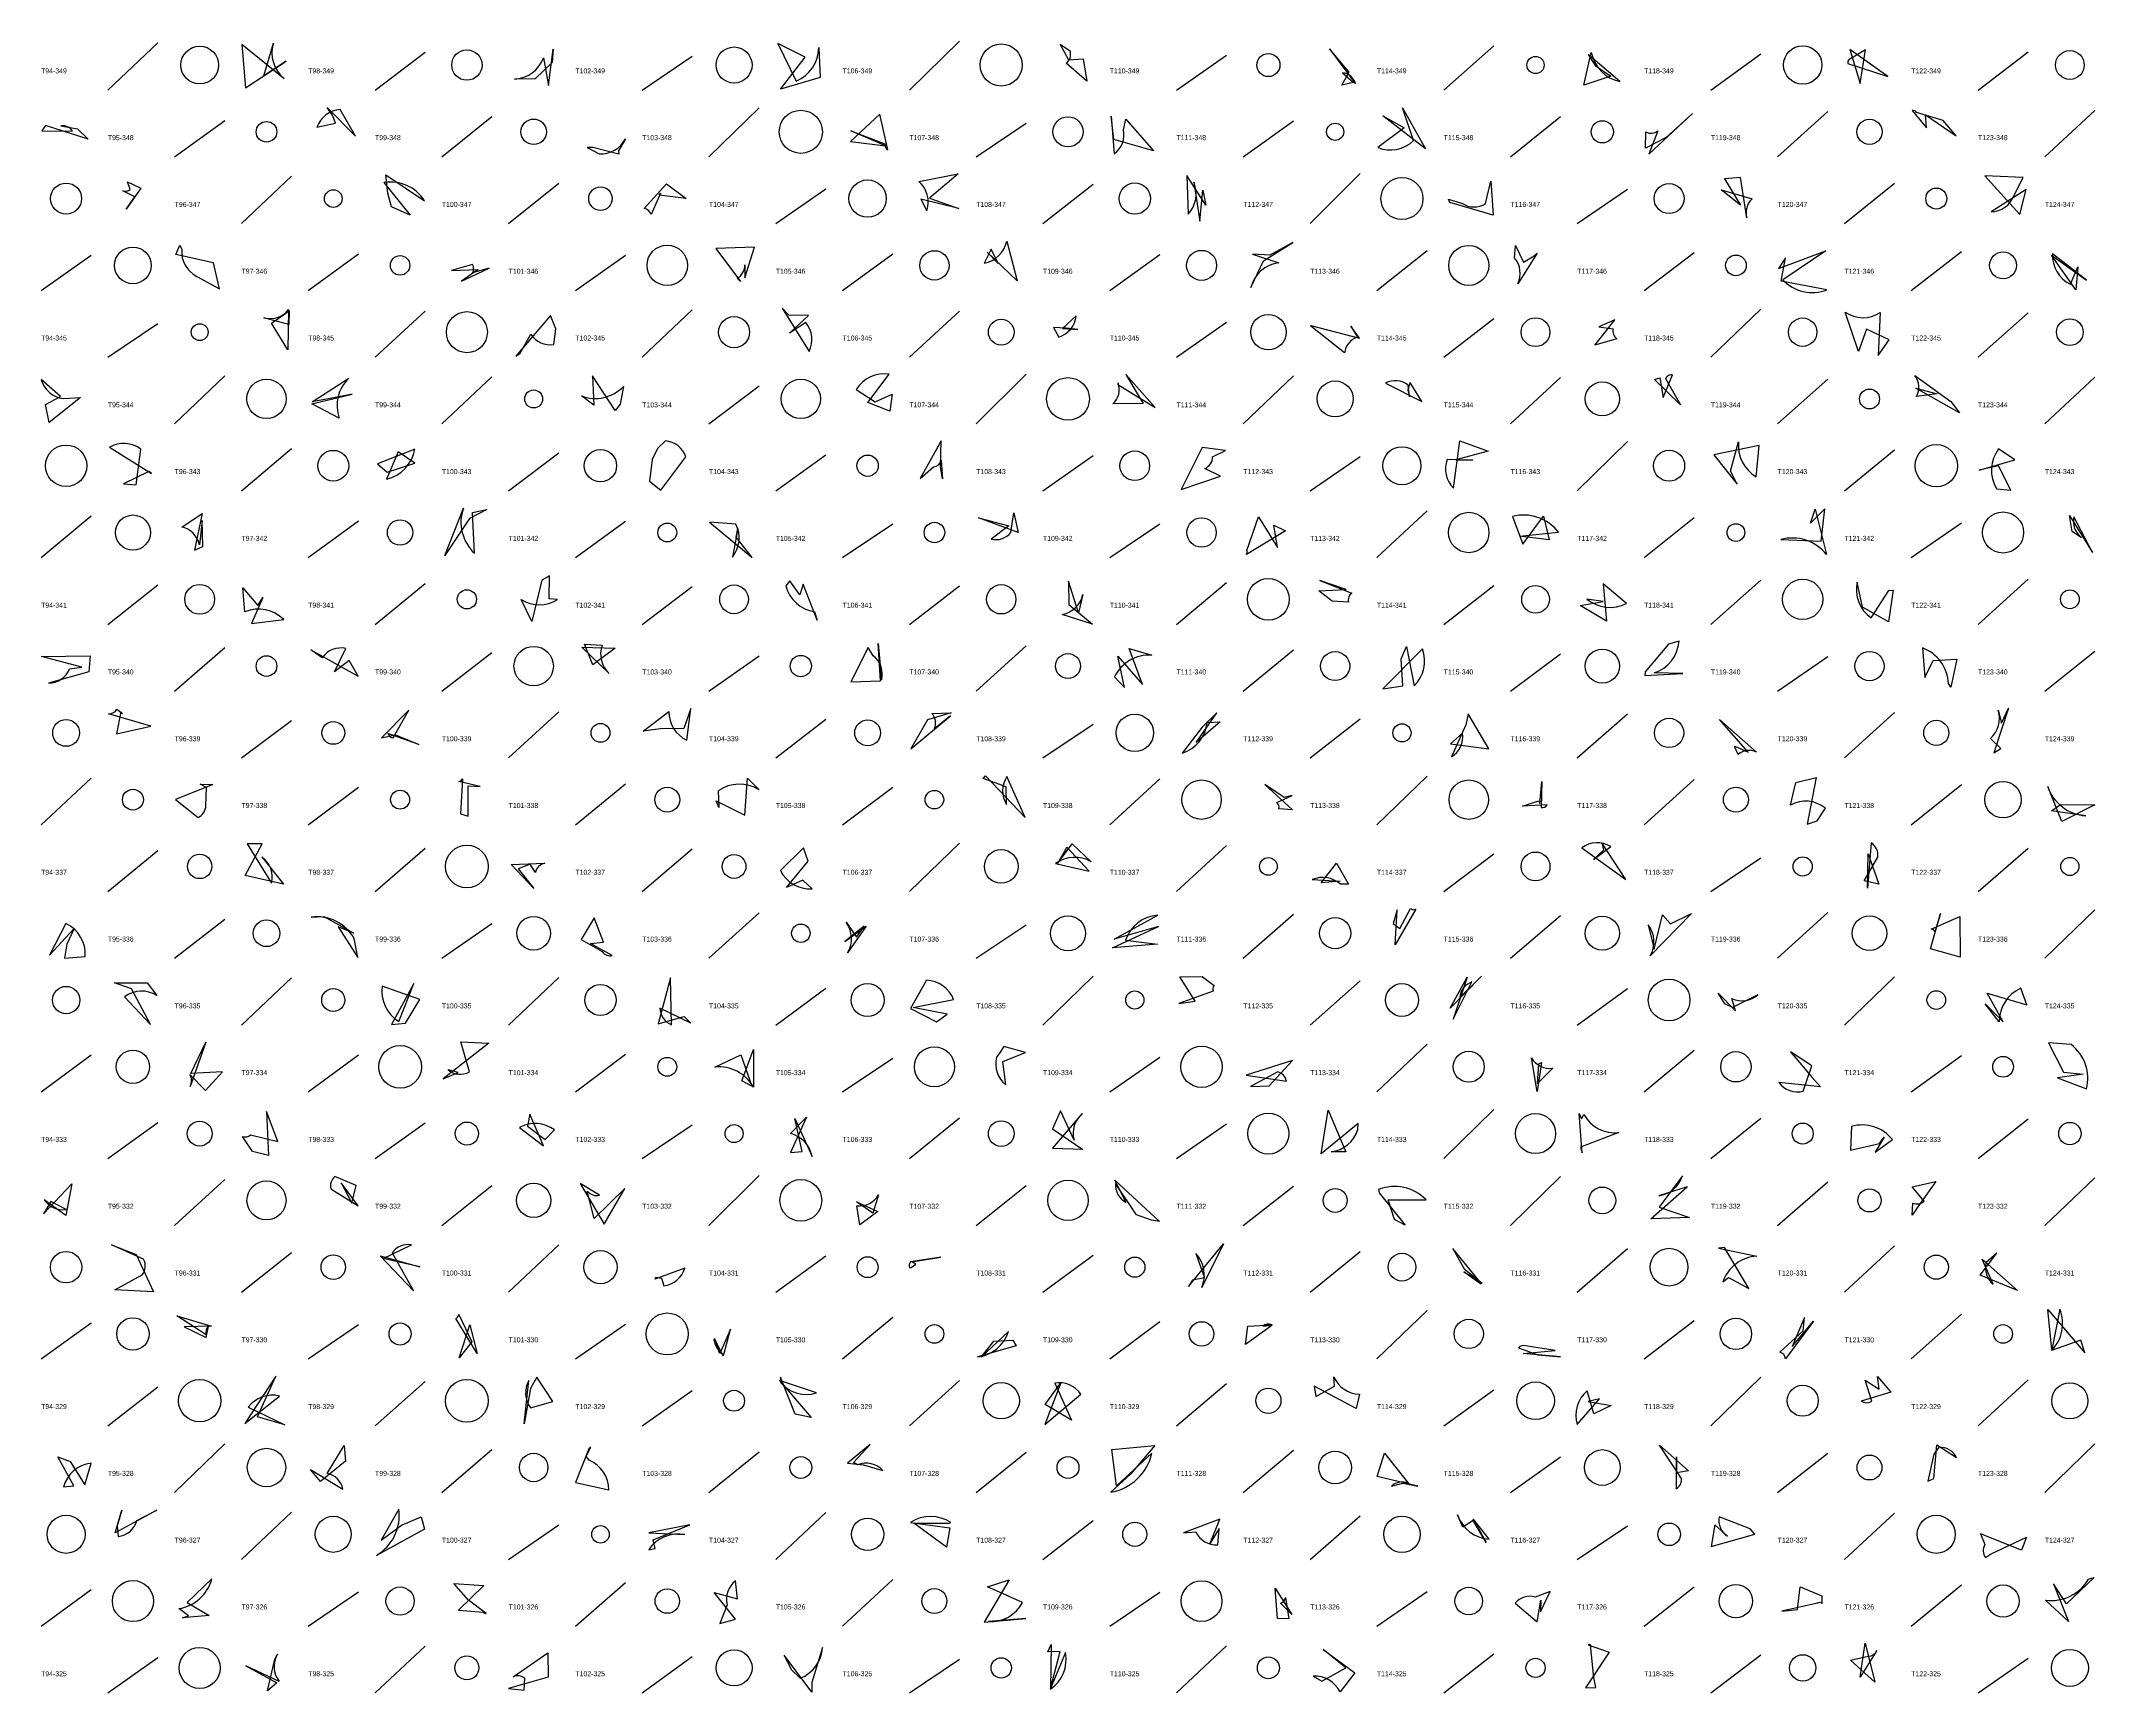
# Model space of a CAD drawing. Header units: millimetres. Extents: x -1 to 9990, y 0 to 15990.
# Drawn here: x 3760 to 4990, y 13000 to 13989 of the extents above; entities that cross this region are included whole.
import ezdxf

# ---------------------------------------------------------------- set-up
doc = ezdxf.new("R2010")
doc.units = ezdxf.units.MM
doc.layers.add('TEXT', color=3, linetype='Continuous')
doc.layers.add('WALL', color=1, linetype='Continuous')

msp = doc.modelspace()

# ---------------------------------------------------------------- linework, layer by layer
for points in [[(3906.7, 13977.3), (3893.4, 13968.5), (3899.1, 13988.1, 0.3), (3905.5, 13966.8), (3880.2, 13987.2), (3882.4, 13961.4)], [(4217.5, 13979.8), (4201.2, 13987.9), (4212.3, 13965.4, 0.3), (4225.7, 13985.4), (4226.6, 13967.6), (4202.8, 13960.5)], [(4384, 13978.8), (4386.2, 13965.4), (4373.9, 13976.1, 0.3), (4376.4, 13983.1), (4370.4, 13987.3), (4375.2, 13978.2)], [(4066, 13976.6), (4055.9, 13966.8), (4043.5, 13966.5, 0.3), (4060.9, 13979.4), (4063.9, 13962.7), (4066.7, 13984.5)], [(4543.4, 13970.7), (4531.7, 13984.6), (4547.2, 13963.8, 0.3), (4539.4, 13970.4), (4545.9, 13964.5), (4539, 13963)], [(4700, 13968.3), (4683.9, 13963), (4688.4, 13982.6, 0.3), (4705.4, 13965.1), (4686.5, 13981.3), (4690.7, 13974.8)], [(4849.4, 13964), (4852.7, 13984.1), (4842.8, 13978.4, 0.3), (4842.1, 13975.9), (4865.9, 13968.2), (4843.2, 13984.3)], [(3931.4, 13949.5), (3948.3, 13932.4), (3939.1, 13948.3, 0.3), (3925.2, 13937.7), (3936.3, 13940.2), (3934.8, 13944.5)], [(4563.5, 13944.6), (4576.4, 13937.4), (4560.5, 13925.6, 0.3), (4581.9, 13929.7), (4575.3, 13949.3), (4589.1, 13924.9)], [(3762.7, 13938.8), (3760.5, 13935.6), (3778.9, 13935.3, 0.3), (3771.8, 13938.6), (3781.8, 13936.7), (3788.2, 13930.6)], [(4265.7, 13926.6), (4245, 13935.6), (4265.4, 13927.7, 0.3), (4267.2, 13924.2), (4262.3, 13945.5), (4244.8, 13929.1)], [(4402.5, 13930.3), (4400.8, 13944.4), (4402.7, 13921.9, 0.3), (4408.2, 13936.2), (4409.6, 13942.5), (4426.3, 13923.6)], [(4733.2, 13931.6), (4720.9, 13925.2), (4721.1, 13934.9, 0.3), (4728.3, 13935.6), (4722.9, 13921.6), (4749, 13945.9)], [(4907, 13932.5), (4899.2, 13941.7), (4883.2, 13946.6, 0.3), (4880.6, 13947.8), (4889.1, 13937.4), (4888.6, 13945.2)], [(4090.4, 13925.6), (4087.1, 13925.7), (4094.2, 13921.8, 0.3), (4109.9, 13930.8), (4105.9, 13923.7), (4106, 13921.7)], [(3811, 13888.6), (3816.2, 13896), (3808.9, 13899.7, 0.3), (3813.3, 13900.5), (3811.8, 13905.1), (3819.7, 13901.2)], [(3967.6, 13898.2), (3966.4, 13909.2), (3989.6, 13893.7, 0.3), (3965.3, 13904.6), (3981.1, 13885.1), (3969.9, 13890.1)], [(4130.2, 13897), (4131, 13898.3), (4125.4, 13885.4, 0.3), (4121.2, 13889.1), (4134.5, 13903.8), (4146.4, 13895.1)], [(4309.7, 13889.1), (4286.9, 13894.6), (4290.5, 13887.7, 0.3), (4285.6, 13905.3), (4309.2, 13909.9), (4292.1, 13895.2)], [(4457.5, 13891.1), (4446.1, 13908.8), (4446.9, 13885.6, 0.3), (4450.3, 13904.8), (4454, 13881.4), (4455.7, 13900.1)], [(4603.7, 13892.6), (4602.9, 13894.6), (4611.2, 13892.1, 0.3), (4625, 13892), (4628.2, 13905.4), (4629.6, 13885.1)], [(4777.8, 13891.1), (4766.2, 13900.3), (4784.7, 13894.8, 0.3), (4781.6, 13883.4), (4777.7, 13907.6), (4768.2, 13906.9)], [(4945.1, 13885.5), (4948.8, 13900.5), (4927.8, 13887.1, 0.3), (4941.5, 13896.6), (4947, 13907.6), (4924, 13908.6)], [(3840.7, 13861.6), (3843, 13867.2), (3844.2, 13864.5, 0.3), (3853.2, 13848.4), (3866.9, 13841), (3863.2, 13856.5)], [(4164, 13865.2), (4178.9, 13845.4), (4176.8, 13847.4, 0.3), (4181.4, 13855.4), (4181.4, 13847.5), (4187.3, 13865.9)], [(4333.2, 13856.1), (4328.9, 13864.7), (4324.8, 13856.3, 0.3), (4338.4, 13869.5), (4344.6, 13845.8), (4326.5, 13862.9)], [(4495.9, 13861.1), (4485.4, 13861.7), (4501.2, 13856.6, 0.3), (4484.4, 13841.7), (4492, 13857.8), (4509.7, 13868.7)], [(4654.2, 13860.8), (4656, 13862.4), (4644.3, 13844, 0.3), (4642.4, 13859.6), (4643, 13867), (4647.7, 13857)], [(4800.6, 13853.2), (4828.9, 13863.8), (4803, 13846.4, 0.3), (4829.5, 13840.3), (4802, 13845.6), (4804.7, 13859.5)], [(4011.8, 13845.6), (4028.3, 13853.4), (4018.3, 13850.5, 0.3), (4018.3, 13855.6), (4005.7, 13851.9), (4021.8, 13852.5)], [(4964, 13861.1), (4985, 13846.1), (4964.6, 13862, 0.3), (4975.3, 13843.8), (4979.7, 13854.1), (4978.6, 13840.4)], [(3908.5, 13827.8), (3908.4, 13819.5), (3893.4, 13823.6, 0.3), (3908.1, 13828.5), (3907.7, 13804.4), (3898, 13820.4)], [(4207.9, 13825.1), (4203.9, 13829.4), (4220, 13803.5, 0.3), (4217.9, 13820.8), (4208.2, 13814.5), (4219.5, 13825)], [(4853.3, 13816.7), (4848.5, 13803.5), (4840.5, 13826.9, 0.3), (4861.3, 13826.7), (4860.1, 13801), (4866.7, 13810.4)], [(4044.3, 13800.6), (4046.9, 13802.4), (4053.3, 13813.8, 0.3), (4067.1, 13807.6), (4068.3, 13816.9), (4065, 13824.9)], [(4373.9, 13817.3), (4366.4, 13817.7), (4369.6, 13812.1, 0.3), (4379.9, 13824.7), (4371.8, 13817.2), (4380.9, 13816.6)], [(4549.5, 13811.5), (4544.4, 13818.5), (4548.4, 13812, 0.3), (4540.6, 13802.6), (4520.5, 13818.5), (4520.4, 13819)], [(4702.4, 13822.3), (4693, 13818.2), (4701.4, 13817, 0.3), (4703.7, 13811), (4690.5, 13807.3), (4695.3, 13813.2)], [(4090.2, 13788.9), (4091, 13771.2), (4083.6, 13776.8, 0.3), (4108.8, 13782.5), (4106.8, 13771.9), (4103.8, 13768.1)], [(4268.3, 13767.6), (4255.1, 13772.8), (4267.9, 13789.9, 0.3), (4248.2, 13780.7), (4259.5, 13773.3), (4269.7, 13777.8)], [(4409.6, 13789.6), (4420.1, 13772.3), (4401.9, 13772, 0.3), (4405, 13784.7), (4404.9, 13783.7), (4427.3, 13769.9)], [(4729.4, 13787.6), (4731.4, 13775.9), (4737.1, 13789.5, 0.3), (4732.9, 13787.2), (4741.8, 13771.4), (4726.2, 13786.6)], [(4882.7, 13781.4), (4895.6, 13778), (4883.1, 13776.4, 0.3), (4882.1, 13789.1), (4903.8, 13773.5), (4908.9, 13766.6)], [(3762.7, 13771.7), (3771.6, 13776.4), (3760.1, 13786.6, 0.3), (3773.4, 13775.2), (3783.6, 13775.9), (3764.9, 13760.9)], [(3934.2, 13775.4), (3922.4, 13773.3), (3944.3, 13787.4, 0.3), (3938.6, 13763.4), (3922.1, 13772), (3946.3, 13777.8)], [(4578.6, 13780.5), (4579.5, 13776.2), (4578.8, 13783.2, 0.3), (4565.1, 13784.5), (4586.9, 13773.5), (4579.9, 13784.8)], [(3809.4, 13724.1), (3817, 13723.5), (3819.8, 13744.9, 0.3), (3800.9, 13746.1), (3826.1, 13730.4), (3824.5, 13731.5)], [(3983.8, 13736.5), (3973.9, 13743.4), (3966.9, 13726.9, 0.3), (3983.8, 13744.9), (3961.5, 13736.2), (3967.2, 13731.1)], [(4124.4, 13725.7), (4131.1, 13720.3), (4146.2, 13740.3, 0.3), (4133.9, 13749.9), (4129.2, 13745.3), (4125.9, 13738.7)], [(4299.1, 13749.9), (4286.5, 13727.3), (4294.4, 13734.3, 0.3), (4299.1, 13738.3), (4299.9, 13727.1), (4298.6, 13734.4)], [(4442.7, 13720.8), (4466.3, 13728.8), (4456.9, 13733.3, 0.3), (4461.6, 13740.3), (4469.3, 13744.2), (4455.3, 13745.9)], [(4607.3, 13738.6), (4617.5, 13738.3), (4602.1, 13738.7, 0.3), (4605.8, 13721.6), (4609.6, 13749.9), (4626.7, 13743.8)], [(4775.8, 13724), (4771.7, 13731.8), (4776.6, 13749.4, 0.3), (4787.2, 13728.4), (4789, 13747.1), (4761.8, 13741.6)], [(4920.6, 13732.3), (4942, 13738.5), (4932.3, 13745.1, 0.3), (4931, 13721.2), (4939.6, 13720.3), (4932.3, 13735)], [(3856.9, 13686.6), (3856.4, 13702.2), (3854.8, 13687.7, 0.3), (3844.2, 13698.3), (3856.5, 13706.3), (3851.9, 13684.5)], [(4016.5, 13703.4), (4001.9, 13681.3), (4012.9, 13709.6, 0.3), (4019.6, 13682.6), (4018.4, 13706.9), (4027, 13708.8)], [(4321.5, 13703.8), (4339.6, 13699), (4329, 13691.1, 0.3), (4340.8, 13695.1), (4342.6, 13706.7), (4345.1, 13695)], [(4498.2, 13699.5), (4505.2, 13696), (4481.9, 13681.8, 0.3), (4482, 13684.2), (4489, 13704.4), (4500.5, 13686)], [(4663.1, 13690.6), (4645.4, 13692.8), (4668.7, 13695.3, 0.3), (4641.2, 13704.6), (4647.3, 13688), (4659.7, 13704.7)], [(4819.7, 13700.6), (4822.4, 13708.9), (4829.3, 13681.8, 0.3), (4801.8, 13690.8), (4826.1, 13689.9), (4828.2, 13709.1)], [(4974.8, 13705.2), (4988.5, 13683), (4977.4, 13704.4, 0.3), (4982, 13692), (4981.3, 13692.3), (4976.3, 13695.7)], [(4176.3, 13692.3), (4177.3, 13697.5), (4174, 13680.2, 0.3), (4176.1, 13700), (4160.3, 13701.3), (4185.9, 13680.1)], [(4059.8, 13666.5), (4053.9, 13641.8), (4047.6, 13654.9, 0.3), (4069.3, 13654.9), (4064.3, 13655.2), (4064.5, 13669.1)], [(4214.5, 13657.7), (4208.5, 13666.1), (4206.1, 13663, 0.3), (4223.2, 13647.5), (4224.7, 13642.6), (4216.4, 13664.1)], [(4375.5, 13651.9), (4389.7, 13640.2), (4371.6, 13646, 0.3), (4383.9, 13657.8), (4381.3, 13647), (4375.2, 13665.9)], [(4541.6, 13660.8), (4525.9, 13666.2), (4544.9, 13658.7, 0.3), (4543, 13653.2), (4533.3, 13653.8), (4525.2, 13660.1)], [(3892.9, 13656), (3886, 13640.5), (3905.3, 13642.9, 0.3), (3882.1, 13647.5), (3880.9, 13661.8), (3889.9, 13651.2)], [(4681.8, 13651.3), (4695.4, 13653.6), (4685.8, 13655.1, 0.3), (4709.4, 13652.5), (4695.5, 13664.3), (4697.5, 13641.9)], [(4866.3, 13641.6), (4850.8, 13650.2), (4847.6, 13665.3, 0.3), (4855.9, 13643.9), (4866.6, 13660.2), (4869.2, 13660.5)], [(4262.7, 13606.2), (4261.3, 13628.5), (4263.3, 13606.5, 0.3), (4258.4, 13621.2), (4255.3, 13626.1), (4245, 13605.5)], [(4720.4, 13609.4), (4743.2, 13610.5), (4726, 13610.9, 0.3), (4741, 13629.9), (4734.7, 13628.2), (4720.6, 13611.6)], [(3789.3, 13621.1), (3788.7, 13611.5), (3764.5, 13604.8, 0.3), (3777.1, 13613.3), (3784.4, 13614.3), (3760.3, 13620.7)], [(3944.5, 13618.3), (3935.7, 13611.6), (3942.5, 13625.6, 0.3), (3928.4, 13620), (3921.5, 13624.8), (3949.9, 13608.9)], [(4090.5, 13615.7), (4085.4, 13628.2), (4096, 13627.5, 0.3), (4100.2, 13610.6), (4083.8, 13626.3), (4103.8, 13625.8)], [(4419.6, 13603.9), (4411.6, 13625.6), (4425.2, 13621.6, 0.3), (4402.8, 13608.6), (4408.9, 13602.1), (4404.8, 13621)], [(4574.5, 13619.4), (4577.8, 13626.7), (4582.3, 13603.2, 0.3), (4587.3, 13625.3), (4563.6, 13601.4), (4575.6, 13603.1)], [(4907.3, 13619.1), (4903.8, 13602.3), (4902.3, 13604.5, 0.3), (4886.7, 13625.9), (4888.2, 13608.2), (4893.2, 13618.3)], [(3805.2, 13574.5), (3825.8, 13579.1), (3800.4, 13586.5, 0.3), (3805.4, 13589.3), (3808.7, 13586.6), (3807.7, 13587.6)], [(3972.2, 13573.8), (3986.2, 13568.1), (3967.7, 13574.6, 0.3), (3970.9, 13572), (3980.3, 13588.7), (3963.8, 13572)], [(4130.9, 13577.4), (4120.6, 13576), (4136, 13587.9, 0.3), (4146.8, 13570.6), (4149.2, 13589.6), (4145, 13577.7)], [(4280.8, 13565.5), (4304.7, 13585.3), (4295, 13577.5, 0.3), (4293.4, 13586.7), (4305.1, 13587.1), (4290.8, 13582.9)], [(4464.2, 13587.1), (4455.3, 13578.4), (4443.4, 13562.9, 0.3), (4458.4, 13581.3), (4466.1, 13581.7), (4451.7, 13569.3)], [(4614.6, 13586.5), (4613.2, 13579.9), (4604.6, 13560.6, 0.3), (4611.3, 13574.8), (4604, 13568.5), (4627, 13565.5)], [(4782.3, 13563.4), (4765.2, 13583.1), (4787.4, 13563.5, 0.3), (4776.4, 13562.1), (4774.3, 13566.5), (4774.3, 13567)], [(4929.5, 13563), (4933.6, 13565.7), (4927.4, 13571.7, 0.3), (4932.1, 13588.6), (4934, 13580.8), (4938.3, 13589.9)], [(3862.9, 13544), (3840.6, 13535.1), (3854, 13524.4, 0.3), (3858.7, 13531.5), (3859.1, 13542.3), (3855.3, 13544.3)], [(4015.8, 13543.3), (4023, 13542.8), (4010.1, 13545.9, 0.3), (4012.4, 13547.5), (4011.2, 13526.5), (4015.7, 13525.1)], [(4181.4, 13525.7), (4183, 13547.8), (4190, 13540.9, 0.3), (4165.4, 13540.3), (4165.9, 13530.3), (4164.2, 13534.3)], [(4325.5, 13549.3), (4349.4, 13524.4), (4338.4, 13548.8, 0.3), (4338.2, 13532.1), (4338, 13542.6), (4324.2, 13547.7)], [(4492.8, 13544), (4509.4, 13528.9), (4501.3, 13529.5, 0.3), (4500, 13533.4), (4509.3, 13537.5), (4504.4, 13536.3)], [(4657.5, 13532.7), (4658.7, 13545.8), (4658.3, 13530.3, 0.3), (4662, 13532), (4647.2, 13531.2), (4656.7, 13534.3)], [(4817.6, 13520.4), (4823.6, 13522.3), (4828.6, 13530, 0.3), (4807.6, 13531.8), (4810.8, 13545.2), (4823.1, 13548.2)], [(4989.9, 13531.9), (4970.1, 13522), (4961.7, 13542.8, 0.3), (4984.6, 13525.3), (4963.9, 13528.4), (4969.4, 13532.1)], [(3892.5, 13508.6), (3883.4, 13508.6), (3898, 13485, 0.3), (3892.3, 13500.7), (3905.2, 13484.4), (3882.2, 13489.5)], [(4219.4, 13498.1), (4216.5, 13506.1), (4202.8, 13492.6, 0.3), (4221.7, 13481.6), (4216.2, 13486.7), (4206.4, 13482.4)], [(4368.7, 13496.8), (4377.4, 13508.5), (4388.9, 13497.8, 0.3), (4367.5, 13496.7), (4387.6, 13492.1), (4374.3, 13506.5)], [(4695.6, 13504.7), (4689.8, 13499.2), (4700, 13506.9, 0.3), (4682.7, 13506.2), (4709, 13487.2), (4694.7, 13509.2)], [(4860.5, 13484.3), (4851.8, 13486.3), (4860, 13500.6, 0.3), (4855.9, 13509.2), (4853.8, 13481.9), (4854.3, 13502.5)], [(4055.2, 13481.8), (4041.5, 13496.1), (4061.6, 13496.9, 0.3), (4056, 13491.4), (4052.9, 13496.4), (4045.7, 13493.6)], [(4535.7, 13497), (4543, 13484.4), (4538.1, 13484.3, 0.3), (4521.3, 13487.1), (4538, 13486.1), (4526.7, 13485.1)], [(4569.7, 13460.9), (4573.7, 13457.9), (4580.1, 13469.8, 0.3), (4583.4, 13469.4), (4571, 13448.1), (4572.1, 13469)], [(3775.4, 13448.5), (3774.1, 13440.1), (3786.5, 13441.1, 0.3), (3774.9, 13460.8), (3765.1, 13441.9), (3779.8, 13457.9)], [(3938, 13458.9), (3949.7, 13440.4), (3947.6, 13451.9, 0.3), (3921.7, 13464.7), (3929.4, 13465), (3947.4, 13455.1)], [(4091.2, 13464.2), (4083.4, 13451.3), (4096.1, 13444, 0.3), (4102.1, 13441.6), (4089.1, 13448.8), (4096.8, 13449.7)], [(4241.3, 13450.1), (4254.1, 13459.3), (4243, 13443.3, 0.3), (4242.1, 13461.7), (4248.4, 13452.7), (4252.9, 13459.3)], [(4429.1, 13459.1), (4402.7, 13451.4), (4428.7, 13465.8, 0.3), (4409.5, 13450.9), (4428.6, 13448.5), (4401.7, 13446.2)], [(4735.8, 13460.6), (4748.4, 13466.9), (4723.7, 13441.4, 0.3), (4722.5, 13460.1), (4726.1, 13445.4), (4731, 13466)], [(4891.5, 13445.6), (4897.5, 13466.8), (4894.2, 13455.8, 0.3), (4892, 13457.5), (4909.1, 13465), (4909.2, 13440.6)], [(3803.9, 13425.2), (3823.6, 13425.2), (3829.4, 13417.8, 0.3), (3810, 13417), (3825.5, 13400.4), (3814.1, 13421.7)], [(3978.3, 13401.1), (3986.9, 13415.3), (3964.3, 13423.3, 0.3), (3974.2, 13402.2), (3983.2, 13424.8), (3969.8, 13400.3)], [(4145.1, 13405.1), (4149.2, 13401.1), (4130.5, 13410.2, 0.3), (4137.6, 13400.2), (4137, 13428.3), (4129.6, 13400.7)], [(4302.6, 13406.6), (4282.2, 13410.5), (4306.5, 13415.3, 0.3), (4290.2, 13426.8), (4280.7, 13410), (4296.2, 13401.9)], [(4442, 13428.8), (4455.4, 13429.1), (4462.5, 13423.7, 0.3), (4462, 13420.4), (4441.3, 13413), (4451.1, 13414.3)], [(4614.1, 13428.7), (4605.7, 13403.6), (4616.8, 13425.8, 0.3), (4609.6, 13416.6), (4622.6, 13429.3), (4603.9, 13410.1)], [(4925.4, 13419.2), (4949.3, 13412.1), (4945.7, 13422.1, 0.3), (4932.7, 13402), (4924.3, 13412.7), (4935.1, 13402)], [(4764.4, 13419.2), (4774.8, 13408.6), (4772.5, 13415.9, 0.3), (4788.2, 13418.2), (4772.9, 13410.5), (4768.3, 13412.7)], [(3849.7, 13370.9), (3858.7, 13389.8), (3849.2, 13363.3, 0.3), (3849, 13370.4), (3858.5, 13360.9), (3868.7, 13372)], [(4000.8, 13367.7), (4009.8, 13371.6), (4003.7, 13373.1, 0.3), (4016.5, 13371.9), (4011.4, 13390), (4028.1, 13389.1)], [(4179.7, 13366.6), (4186.6, 13385.3), (4186.6, 13362.9, 0.3), (4163.5, 13374.8), (4179.1, 13382.2), (4185.7, 13363.4)], [(4336.5, 13387.2), (4333.9, 13383.1), (4332.2, 13380.7, 0.3), (4337.8, 13364.3), (4336, 13378.1), (4349.6, 13383.6)], [(4820.6, 13368.5), (4825.7, 13363), (4800.7, 13365.6, 0.3), (4815.3, 13360.4), (4820.5, 13375.6), (4807.6, 13384)], [(4982.9, 13370.6), (4967.6, 13368.4), (4984.9, 13361.8, 0.3), (4975.8, 13388.3), (4962.2, 13389.3), (4971.1, 13371.8)], [(4509.5, 13378.7), (4481.7, 13370), (4505.8, 13366.5, 0.3), (4500.7, 13371.9), (4484.2, 13363.3), (4495.5, 13363.7)], [(4658.6, 13377.6), (4655.9, 13360.3), (4652.5, 13380.4, 0.3), (4665.4, 13374.2), (4656.1, 13365), (4657, 13376.8)], [(3896.1, 13321.8), (3886.7, 13324.2), (3880.6, 13333.3, 0.3), (3885.5, 13334.3), (3901.8, 13330.3), (3895.1, 13348.3)], [(4051.4, 13339.5), (4061.9, 13331.5), (4067.4, 13337.2, 0.3), (4046.6, 13338.7), (4060.9, 13327.7), (4052.8, 13346.6)], [(4383.9, 13325.4), (4365.7, 13326), (4383.7, 13347, 0.3), (4378.6, 13331), (4370.5, 13348.7), (4365.7, 13337.9)], [(4530.8, 13349), (4541.4, 13324), (4532.7, 13324.1, 0.3), (4548.5, 13337.5), (4548.8, 13341.1), (4526.7, 13322.8)], [(4681.2, 13347), (4682.5, 13343.8), (4684, 13346.5, 0.3), (4704.8, 13335.6), (4682, 13326.9), (4682.9, 13323.5)], [(4215.8, 13324.3), (4211.5, 13344), (4221.7, 13321.3, 0.3), (4208.8, 13335), (4218.3, 13344.9), (4208.9, 13323.6)], [(4863.7, 13332.8), (4858.3, 13323.8), (4868.8, 13331.4, 0.3), (4844.2, 13339.3), (4843.6, 13325), (4860.9, 13329.1)], [(3946.2, 13293.4), (3948.7, 13304), (3936, 13309.3, 0.3), (3933.5, 13301.9), (3949.9, 13291.7), (3939.8, 13305.6)], [(4724, 13283.9), (4745.8, 13303.1), (4728.8, 13297.8, 0.3), (4743, 13309.7), (4729, 13290.9), (4747.2, 13284.8)], [(3778.5, 13305), (3774.9, 13285.9), (3761.9, 13295.4, 0.3), (3775, 13289.5), (3765.9, 13294.3), (3761.4, 13287)], [(4109.6, 13302.2), (4091.2, 13284.2), (4087.1, 13300.6, 0.3), (4094.4, 13298.1), (4082.9, 13305.1), (4097.2, 13280.7)], [(4261.1, 13288.4), (4250.3, 13280.3), (4248.5, 13291.8, 0.3), (4261.6, 13298.4), (4258.2, 13287.4), (4248.4, 13294.1)], [(4425.1, 13283.1), (4416.1, 13286.3), (4403.4, 13305.2, 0.3), (4409.9, 13293.8), (4403.1, 13307.2), (4429.8, 13282.3)], [(4570.6, 13283.6), (4566.8, 13295.3), (4589.4, 13295.4, 0.3), (4560.9, 13301.5), (4561.4, 13299.5), (4577, 13280.1)], [(4885.3, 13293.1), (4880.5, 13286.2), (4880.9, 13293.4, 0.3), (4887.8, 13294.6), (4880.5, 13303.1), (4894.7, 13306.3)], [(3827.4, 13240.2), (3804.2, 13241.4), (3820.6, 13250.4, 0.3), (3821.4, 13259.7), (3802.2, 13268.3), (3817, 13262.6)], [(3986.8, 13255.2), (3964.8, 13260.1), (3981.9, 13268.3, 0.3), (3970.2, 13263.5), (3983.1, 13240.9), (3963.1, 13261.7)], [(4281.5, 13258.1), (4298.8, 13260.9), (4280.7, 13258.2, 0.3), (4280.2, 13254.7), (4281, 13254.8), (4283.9, 13256.7)], [(4447.1, 13243.4), (4468.2, 13268.9), (4455.1, 13242.9, 0.3), (4451.6, 13263.1), (4456.7, 13248.6), (4449.6, 13247.3)], [(4605.5, 13266.1), (4612.3, 13254.1), (4623.1, 13245.4, 0.3), (4622, 13245), (4612, 13252.2), (4621, 13247.1)], [(4768.1, 13266.8), (4764.6, 13266.3), (4787.5, 13261.6, 0.3), (4767.2, 13246.3), (4770.5, 13248.9), (4782.7, 13242.3)], [(4921.3, 13250.2), (4931.3, 13263.4), (4924.9, 13257.8, 0.3), (4929.1, 13244.8), (4922.5, 13259.8), (4943.6, 13241)], [(4128.1, 13249.1), (4131.6, 13248.5), (4133, 13243.9, 0.3), (4145.5, 13254.4), (4129.7, 13248.7), (4127.8, 13247.8)], [(3845.6, 13219.2), (3858.9, 13212.9), (3860.3, 13219.6, 0.3), (3858.8, 13214.5), (3841.3, 13225.8), (3862.1, 13219.6)], [(4016.8, 13220.4), (4021.1, 13203.3), (4008.3, 13224.2, 0.3), (4010.1, 13226.7), (4017.9, 13210.2), (4010.3, 13200.7)], [(4808.6, 13207.5), (4821.4, 13222.6), (4804.7, 13200.1, 0.3), (4801.3, 13204.1), (4815.2, 13216.9), (4816, 13224.8)], [(4984, 13203.7), (4981.6, 13211.2), (4964, 13205, 0.3), (4968.9, 13229.8), (4964.1, 13205.5), (4961.7, 13229.7)], [(4162.9, 13211.6), (4168.5, 13201.9), (4163.3, 13212.3, 0.3), (4168.9, 13202.6), (4172.8, 13217.8), (4166.5, 13203.2)], [(4341.9, 13211.2), (4343.9, 13207.9), (4320.8, 13201.2, 0.3), (4339.3, 13216.5), (4323, 13201), (4330.6, 13210.7)], [(4481.3, 13208.7), (4482.6, 13219.6), (4497.2, 13220.4, 0.3), (4491.6, 13219.7), (4497.3, 13220.2), (4496.3, 13219.5)], [(4647.6, 13203.2), (4666.8, 13205.1), (4649, 13207.9, 0.3), (4644.8, 13206.7), (4656.3, 13202.4), (4670, 13201.2)], [(3900.5, 13189.8), (3882, 13161.4), (3902.8, 13177.8, 0.3), (3884, 13171.1), (3905.9, 13160.6), (3889.6, 13165.4)], [(4053.2, 13182.4), (4049.4, 13161.1), (4052.1, 13187.1, 0.3), (4053.2, 13170.8), (4066.4, 13174.5), (4056.8, 13189.1)], [(4211.7, 13166.9), (4202.9, 13189.1), (4203, 13185.8, 0.3), (4224.4, 13179.7), (4202.2, 13187.1), (4221.2, 13165)], [(4370.8, 13185.7), (4361.2, 13160.7), (4382.6, 13179, 0.3), (4367.1, 13185.5), (4377.1, 13163.4), (4361.3, 13172.8)], [(4523.4, 13177.5), (4534.6, 13183.7), (4534.3, 13189.3, 0.3), (4549.5, 13179), (4547.6, 13170.4), (4522.4, 13183.7)], [(4859.7, 13189.5), (4867.8, 13180.2), (4850, 13174.8, 0.3), (4856.3, 13174.7), (4852.5, 13187.4), (4860.7, 13182)], [(4700.2, 13172.2), (4690, 13167.1), (4685.9, 13180.9, 0.3), (4680, 13160.7), (4693.3, 13176.1), (4686.5, 13174.5)], [(4242.9, 13137.6), (4252.5, 13136.6), (4264.2, 13133.3, 0.3), (4248.9, 13136.7), (4246.6, 13138.1), (4256.6, 13148.8)], [(3777.4, 13138.6), (3786.2, 13124.7), (3789.9, 13137.7, 0.3), (3773.4, 13123.4), (3779.7, 13124), (3770.1, 13141.4)], [(3927.4, 13126.7), (3921.3, 13133.8), (3940.7, 13122.1, 0.3), (3931.4, 13131.5), (3941.5, 13148.1), (3942.3, 13138.9)], [(4088.1, 13146.1), (4080, 13126), (4100.1, 13121.6, 0.3), (4088.2, 13139.4), (4086.5, 13141.7), (4089.3, 13147.2)], [(4427.1, 13148.1), (4412.5, 13131), (4400.6, 13120.2, 0.3), (4425.3, 13143.6), (4404, 13124.1), (4401.2, 13145.8)], [(4560.2, 13129.6), (4564.5, 13143.5), (4578.9, 13125.5, 0.3), (4568.7, 13123.9), (4575.6, 13125.7), (4584.6, 13123.8)], [(4739.4, 13131.9), (4739.4, 13141.4), (4739.2, 13122.3, 0.3), (4742.4, 13128.4), (4729.3, 13148.3), (4746.6, 13133)], [(4893.6, 13128.4), (4895.3, 13148.5), (4907.1, 13141, 0.3), (4896.6, 13147.1), (4893.6, 13143.1), (4889.9, 13126.9)], [(3808.3, 13109.5), (3805.5, 13100), (3806.2, 13093.6, 0.3), (3817.4, 13103.3), (3829.3, 13109.5), (3804.3, 13095.8)], [(3987.7, 13105.5), (3989.7, 13098), (3960.8, 13082.3, 0.3), (3974.3, 13110), (3963.6, 13091.5), (3975.9, 13100.4)], [(4148.6, 13100.7), (4124, 13095.9), (4145.6, 13094.8, 0.3), (4123.9, 13085.8), (4127.8, 13086.5), (4126.6, 13091.6)], [(4282.6, 13101.6), (4303.9, 13101.7), (4304.9, 13102, 0.3), (4280.7, 13102.1), (4304.3, 13098.9), (4302.3, 13087.3)], [(4465.9, 13104), (4444.1, 13095.9), (4451.5, 13096.4, 0.3), (4464.7, 13088.6), (4465.5, 13098.4), (4460.2, 13089.7)], [(4617.7, 13103.2), (4611.4, 13099.2), (4608.2, 13106.7, 0.3), (4627.3, 13092), (4617.6, 13104.2), (4625.5, 13090)], [(4786.4, 13095.1), (4783.6, 13098.3), (4765, 13105.5, 0.3), (4769.9, 13093.8), (4762.4, 13100.7), (4760.1, 13087.7)], [(4946.1, 13085.5), (4921.5, 13095.2), (4924.1, 13088.8, 0.3), (4924.4, 13081.1), (4927.5, 13083.1), (4949.1, 13093.2)], [(3844.6, 13045), (3848.2, 13046.2), (3842.5, 13050.5, 0.3), (3862.3, 13068.4), (3847.4, 13054.2), (3860.7, 13046.3)], [(4025.1, 13064.4), (4010, 13049.6), (4024.8, 13048.4, 0.3), (4026.6, 13047.5), (4016, 13055.6), (4007.2, 13065.5)], [(4163.1, 13060.2), (4177, 13056.3), (4175.9, 13067.1, 0.3), (4170.8, 13052.8), (4166.4, 13041.5), (4175.8, 13044.1)], [(4324.7, 13042.3), (4349.7, 13044.5), (4327.4, 13042.8, 0.3), (4347.8, 13054.2), (4326.7, 13063.5), (4339.8, 13067.7)], [(4499, 13062.7), (4509, 13047), (4502.2, 13053.7, 0.3), (4505.3, 13057.2), (4507.2, 13044.3), (4500.4, 13044.6)], [(4813.5, 13063.5), (4826.5, 13058.2), (4826.4, 13053.6, 0.3), (4823.8, 13053.8), (4802.5, 13048.9), (4811.9, 13049.9)], [(4965.1, 13065.3), (4974.2, 13042.8), (4960.5, 13055.5, 0.3), (4986.2, 13068.2), (4989.6, 13069.1), (4972.9, 13053.4)], [(4658, 13048.5), (4663.8, 13060.7), (4654.8, 13057.4, 0.3), (4642.8, 13053.7), (4655.9, 13042.6), (4658.1, 13055.5)], [(4205, 13022.6), (4209.2, 13014), (4214.6, 13008.8, 0.3), (4227.9, 13027.2), (4221.5, 13006.2), (4221.5, 13000.4)], [(4363, 13024.6), (4365, 13029.1), (4364.5, 13002.2, 0.3), (4373.5, 13024.2), (4364.5, 13002.7), (4370.3, 13024.9)], [(4527.8, 13026), (4546.7, 13012.1), (4537.9, 13000.7, 0.3), (4521.9, 13010), (4527.1, 13007.1), (4541.4, 13015.1)], [(4691.2, 13003.2), (4690, 13009.3), (4688, 13028.6, 0.3), (4686.6, 13028.8), (4699, 13024.5), (4685, 13003.1)], [(4858.1, 13006.5), (4843.7, 13019.7), (4854.3, 13022, 0.3), (4859.4, 13025.5), (4849.5, 13009.4), (4852.5, 13029.9)], [(3895.5, 13001.2), (3900, 13020.3), (3901.6, 13023.2, 0.3), (3902.5, 13006.9), (3882.6, 13016.3), (3901.1, 13006)], [(4040, 13002.7), (4049.4, 13001.6), (4049.7, 13008.6, 0.3), (4042.7, 13009.6), (4063.4, 13024), (4063.6, 13009.5)]]:
    msp.add_lwpolyline(points, format="xyb", close=True)
for centre, radius in [((3855, 13975), 11.3), ((4175, 13975), 10.8), ((4335, 13975), 12.6), ((4815, 13975), 11.5), ((4015, 13975), 9.09), ((4495, 13975), 6.94), ((4655, 13975), 5.16), ((4975, 13975), 8.61), ((3895, 13935), 6.19), ((4055, 13935), 7.64), ((4215, 13935), 12.9), ((4375, 13935), 9.02), ((4535, 13935), 5.16), ((4695, 13935), 6.66), ((4855, 13935), 7.54), ((3775, 13895), 9.28), ((3935, 13895), 5.3), ((4095, 13895), 7.04), ((4255, 13895), 11.2), ((4415, 13895), 9.37), ((4575, 13895), 12.6), ((4735, 13895), 8.98), ((4895, 13895), 6.29), ((3815, 13855), 11), ((4135, 13855), 12.1), ((4295, 13855), 8.81), ((4455, 13855), 9.01), ((4615, 13855), 12), ((4935, 13855), 8.07), ((3975, 13855), 5.83), ((4775, 13855), 6.19), ((4015, 13815), 12.3), ((4495, 13815), 10.6), ((3855, 13815), 5.04), ((4175, 13815), 9.29), ((4335, 13815), 7.71), ((4655, 13815), 8.6), ((4815, 13815), 8.52), ((4975, 13815), 8.01), ((3895, 13775), 11.8), ((4055, 13775), 5.38), ((4215, 13775), 11.8), ((4375, 13775), 12.8), ((4535, 13775), 10.8), ((4695, 13775), 10.2), ((4855, 13775), 5.96), ((3775, 13735), 12.4), ((3935, 13735), 9.22), ((4095, 13735), 9.69), ((4255, 13735), 6.38), ((4415, 13735), 8.87), ((4575, 13735), 11.4), ((4735, 13735), 9.3), ((4895, 13735), 12.7), ((3815, 13695), 10.5), ((3975, 13695), 7.61), ((4455, 13695), 8.81), ((4615, 13695), 12.1), ((4935, 13695), 12.3), ((4135, 13695), 5.64), ((4295, 13695), 6.15), ((4775, 13695), 5.3), ((4495, 13655), 12.5), ((4815, 13655), 12.1), ((3855, 13655), 8.93), ((4015, 13655), 5.76), ((4175, 13655), 8.6), ((4335, 13655), 8.79), ((4655, 13655), 8.28), ((4975, 13655), 5.62), ((3895, 13615), 6.18), ((4055, 13615), 11.8), ((4215, 13615), 6.39), ((4375, 13615), 7.48), ((4535, 13615), 8.7), ((4695, 13615), 10.2), ((4855, 13615), 8.76), ((3775, 13575), 8.04), ((3935, 13575), 6.84), ((4095, 13575), 5.65), ((4255, 13575), 7.74), ((4415, 13575), 11.2), ((4575, 13575), 5.44), ((4735, 13575), 8.79), ((4895, 13575), 7.52), ((4135, 13535), 7.45), ((4455, 13535), 11.8), ((4615, 13535), 11.8), ((4775, 13535), 7.49), ((4935, 13535), 10.9), ((3815, 13535), 6.24), ((3975, 13535), 5.67), ((4295, 13535), 5.56), ((4015, 13495), 12.8), ((3855, 13495), 7.31), ((4175, 13495), 7.12), ((4335, 13495), 10.1), ((4495, 13495), 5.31), ((4655, 13495), 8.64), ((4815, 13495), 5.74), ((4975, 13495), 5.43), ((3895, 13455), 8.01), ((4055, 13455), 10.1), ((4215, 13455), 5.52), ((4375, 13455), 10.5), ((4535, 13455), 9.36), ((4695, 13455), 10.2), ((4855, 13455), 10.4), ((3775, 13415), 8.18), ((3935, 13415), 6.91), ((4095, 13415), 9.34), ((4255, 13415), 9.91), ((4415, 13415), 5.44), ((4575, 13415), 9.82), ((4735, 13415), 12.5), ((4895, 13415), 5.6), ((3815, 13375), 9.98), ((3975, 13375), 12.8), ((4295, 13375), 12), ((4455, 13375), 12.4), ((4615, 13375), 9.27), ((4775, 13375), 9.09), ((4135, 13375), 5.65), ((4935, 13375), 6.21), ((4495, 13335), 12.3), ((4655, 13335), 12), ((3855, 13335), 7.45), ((4015, 13335), 6.93), ((4175, 13335), 5.39), ((4335, 13335), 7.7), ((4815, 13335), 6.29), ((4975, 13335), 6.7), ((3895, 13295), 11.7), ((4055, 13295), 10.3), ((4215, 13295), 12.5), ((4375, 13295), 12.1), ((4535, 13295), 7.16), ((4695, 13295), 7.99), ((4855, 13295), 6.95), ((3775, 13255), 9.43), ((3935, 13255), 7.35), ((4095, 13255), 9.91), ((4255, 13255), 6.27), ((4415, 13255), 6.06), ((4575, 13255), 8.3), ((4735, 13255), 11.3), ((4895, 13255), 7.24), ((3815, 13215), 9.72), ((4135, 13215), 12.6), ((4615, 13215), 8.79), ((4775, 13215), 9.37), ((3975, 13215), 6.63), ((4295, 13215), 5.59), ((4455, 13215), 7.35), ((4935, 13215), 5.58), ((3855, 13175), 12.7), ((4015, 13175), 12.8), ((4335, 13175), 10.9), ((4655, 13175), 11.3), ((4975, 13175), 10.8), ((4175, 13175), 6.26), ((4495, 13175), 7.56), ((4815, 13175), 9.32), ((3895, 13135), 11.5), ((4055, 13135), 8.52), ((4215, 13135), 6.56), ((4375, 13135), 6.57), ((4535, 13135), 9.8), ((4695, 13135), 10.7), ((4855, 13135), 7.47), ((3775, 13095), 11.4), ((3935, 13095), 10.8), ((4095, 13095), 5.25), ((4255, 13095), 9.7), ((4415, 13095), 7.23), ((4575, 13095), 10.9), ((4735, 13095), 6.75), ((4895, 13095), 11.4), ((3815, 13055), 12.3), ((3975, 13055), 8.47), ((4455, 13055), 12.2), ((4615, 13055), 8.28), ((4775, 13055), 10), ((4935, 13055), 9.66), ((4135, 13055), 7.31), ((4295, 13055), 7.47), ((3855, 13015), 12.3), ((4175, 13015), 10.8), ((4975, 13015), 11.1), ((4015, 13015), 7.17), ((4335, 13015), 6.11), ((4495, 13015), 6.57), ((4655, 13015), 5.75), ((4815, 13015), 7.9)]:
    msp.add_circle(centre, radius)
at = {"layer": 'WALL'}
for p, q in [((3800, 13960), (3830, 13988.2)), ((4280, 13960), (4310, 13989.3)), ((4600, 13960), (4630, 13986.5)), ((3960, 13960), (3990, 13982.8)), ((4120, 13960), (4150, 13980.3)), ((4440, 13960), (4470, 13980.9)), ((4760, 13960), (4790, 13981.8)), ((4920, 13960), (4950, 13983)), ((4160, 13920), (4190, 13949.3)), ((3840, 13920), (3870, 13941.8)), ((4000, 13920), (4030, 13944.2)), ((4320, 13920), (4350, 13940.2)), ((4480, 13920), (4510, 13941.5)), ((4640, 13920), (4670, 13944.2)), ((4800, 13920), (4830, 13947.1)), ((4960, 13920), (4990, 13947.7)), ((3880, 13880), (3910, 13908.5)), ((4040, 13880), (4070, 13904.3)), ((4200, 13880), (4230, 13900.8)), ((4360, 13880), (4390, 13903.6)), ((4520, 13880), (4550, 13910)), ((4680, 13880), (4710, 13900.7)), ((4840, 13880), (4870, 13904.3)), ((4560, 13840), (4590, 13863.9)), ((4720, 13840), (4750, 13862.7)), ((4880, 13840), (4910, 13863.3)), ((3760, 13840), (3790, 13861.1)), ((3920, 13840), (3950, 13862)), ((4080, 13840), (4110, 13861.1)), ((4240, 13840), (4270, 13862)), ((4400, 13840), (4430, 13861.5)), ((3960, 13800), (3990, 13827.5)), ((4120, 13800), (4150, 13828.4)), ((4280, 13800), (4310, 13827.5)), ((4760, 13800), (4790, 13828.7)), ((4920, 13800), (4950, 13826.5)), ((3800, 13800), (3830, 13820.1)), ((4440, 13800), (4470, 13821)), ((4600, 13800), (4630, 13823.2)), ((3840, 13760), (3870, 13788.9)), ((4320, 13760), (4350, 13789.9)), ((4480, 13760), (4510, 13788.9)), ((4000, 13760), (4030, 13788.2)), ((4160, 13760), (4190, 13782.9)), ((4640, 13760), (4670, 13787.8)), ((4800, 13760), (4830, 13786.8)), ((4960, 13760), (4990, 13788.1)), ((3880, 13720), (3910, 13745.4)), ((4040, 13720), (4070, 13742.7)), ((4200, 13720), (4230, 13741.6)), ((4360, 13720), (4390, 13741.2)), ((4520, 13720), (4550, 13740.6)), ((4680, 13720), (4710, 13749.5)), ((4840, 13720), (4870, 13744.5)), ((3760, 13680), (3790, 13704.9)), ((4560, 13680), (4590, 13707.9)), ((4720, 13680), (4750, 13703.9)), ((3920, 13680), (3950, 13702.1)), ((4080, 13680), (4110, 13701.9)), ((4240, 13680), (4270, 13700.3)), ((4400, 13680), (4430, 13700.3)), ((4880, 13680), (4910, 13700.8)), ((4760, 13640), (4790, 13666.5)), ((4920, 13640), (4950, 13667.1)), ((3800, 13640), (3830, 13663.6)), ((3960, 13640), (3990, 13664.4)), ((4120, 13640), (4150, 13662.7)), ((4280, 13640), (4310, 13663)), ((4440, 13640), (4470, 13665.1)), ((4600, 13640), (4630, 13663.2)), ((3840, 13600), (3870, 13626.2)), ((4000, 13600), (4030, 13623.2)), ((4160, 13600), (4190, 13621.1)), ((4320, 13600), (4350, 13627.2)), ((4480, 13600), (4510, 13624.8)), ((4640, 13600), (4670, 13622.4)), ((4800, 13600), (4830, 13620.8)), ((4960, 13600), (4990, 13624)), ((3880, 13560), (3910, 13582.4)), ((4040, 13560), (4070, 13587.7)), ((4200, 13560), (4230, 13583.3)), ((4360, 13560), (4390, 13580.2)), ((4520, 13560), (4550, 13583.4)), ((4680, 13560), (4710, 13586.4)), ((4840, 13560), (4870, 13587.3)), ((3760, 13520), (3790, 13547.9)), ((3920, 13520), (3950, 13542.4)), ((4080, 13520), (4110, 13544.4)), ((4240, 13520), (4270, 13542.5)), ((4400, 13520), (4430, 13547.4)), ((4560, 13520), (4590, 13549)), ((4720, 13520), (4750, 13547)), ((4880, 13520), (4910, 13544)), ((3960, 13480), (3990, 13505.9)), ((4120, 13480), (4150, 13505.6)), ((4280, 13480), (4310, 13509)), ((4440, 13480), (4470, 13507.6)), ((4920, 13480), (4950, 13505.9)), ((3800, 13480), (3830, 13504.5)), ((4600, 13480), (4630, 13502.5)), ((4760, 13480), (4790, 13500.1)), ((4960, 13440), (4990, 13469.1)), ((3840, 13440), (3870, 13463.4)), ((4000, 13440), (4030, 13460.8)), ((4160, 13440), (4190, 13467.3)), ((4320, 13440), (4350, 13460.1)), ((4480, 13440), (4510, 13466.4)), ((4640, 13440), (4670, 13465.6)), ((4800, 13440), (4830, 13467.5)), ((3880, 13400), (3910, 13428.2)), ((4040, 13400), (4070, 13428.5)), ((4200, 13400), (4230, 13422.1)), ((4360, 13400), (4390, 13429.2)), ((4520, 13400), (4550, 13426.5)), ((4680, 13400), (4710, 13422)), ((4840, 13400), (4870, 13428.8)), ((4080, 13360), (4110, 13382.5)), ((4560, 13360), (4590, 13388.6)), ((4720, 13360), (4750, 13384.9)), ((3760, 13360), (3790, 13382.2)), ((3920, 13360), (3950, 13382.2)), ((4240, 13360), (4270, 13380.2)), ((4400, 13360), (4430, 13380.7)), ((4880, 13360), (4910, 13381.8)), ((4600, 13320), (4630, 13349.5)), ((3800, 13320), (3830, 13341.7)), ((3960, 13320), (3990, 13341.4)), ((4120, 13320), (4150, 13340.2)), ((4280, 13320), (4310, 13344.4)), ((4440, 13320), (4470, 13340.9)), ((4760, 13320), (4790, 13344.3)), ((4920, 13320), (4950, 13343.9)), ((4160, 13280), (4190, 13310)), ((4640, 13280), (4670, 13309.4)), ((3840, 13280), (3870, 13307.6)), ((4000, 13280), (4030, 13304)), ((4320, 13280), (4350, 13303.9)), ((4480, 13280), (4510, 13303.6)), ((4800, 13280), (4830, 13306.1)), ((4960, 13280), (4990, 13308.5)), ((3880, 13240), (3910, 13263.7)), ((4040, 13240), (4070, 13268.4)), ((4200, 13240), (4230, 13261.7)), ((4360, 13240), (4390, 13262.1)), ((4520, 13240), (4550, 13264.4)), ((4680, 13240), (4710, 13266.1)), ((4840, 13240), (4870, 13267.7)), ((4240, 13200), (4270, 13225.1)), ((4400, 13200), (4430, 13222.5)), ((4560, 13200), (4590, 13229.1)), ((4720, 13200), (4750, 13223.1)), ((4880, 13200), (4910, 13226.9)), ((3760, 13200), (3790, 13221.7)), ((3920, 13200), (3950, 13220.6)), ((4080, 13200), (4110, 13220.8)), ((3960, 13160), (3990, 13186.5)), ((4280, 13160), (4310, 13187.1)), ((4760, 13160), (4790, 13189.2)), ((4920, 13160), (4950, 13187.6)), ((3800, 13160), (3830, 13183.3)), ((4120, 13160), (4150, 13181.2)), ((4440, 13160), (4470, 13185.3)), ((4600, 13160), (4630, 13181.6)), ((3840, 13120), (3870, 13149.1)), ((4960, 13120), (4990, 13149.1)), ((4000, 13120), (4030, 13145.7)), ((4160, 13120), (4190, 13144.4)), ((4320, 13120), (4350, 13144.1)), ((4480, 13120), (4510, 13145.4)), ((4640, 13120), (4670, 13141.4)), ((4800, 13120), (4830, 13143.5)), ((3880, 13080), (3910, 13108.2)), ((4040, 13080), (4070, 13100.7)), ((4200, 13080), (4230, 13108)), ((4360, 13080), (4390, 13103.3)), ((4520, 13080), (4550, 13106)), ((4680, 13080), (4710, 13100.1)), ((4840, 13080), (4870, 13107.7)), ((4080, 13040), (4110, 13066.1)), ((4240, 13040), (4270, 13067.9)), ((4720, 13040), (4750, 13063.6)), ((4880, 13040), (4910, 13064.7)), ((3760, 13040), (3790, 13062)), ((3920, 13040), (3950, 13060.6)), ((4400, 13040), (4430, 13060.3)), ((4560, 13040), (4590, 13060.7)), ((3960, 13000), (3990, 13028)), ((4440, 13000), (4470, 13028.2)), ((3800, 13000), (3830, 13021.2)), ((4120, 13000), (4150, 13021.8)), ((4280, 13000), (4310, 13020.2)), ((4600, 13000), (4630, 13023.4)), ((4760, 13000), (4790, 13022.8)), ((4920, 13000), (4950, 13020.8))]:
    msp.add_line(p, q, dxfattribs=at)

# ---------------------------------------------------------------- texts
at = {"layer": 'TEXT'}
for s, p in [('T94-349', (3760, 13970)), ('T98-349', (3920, 13970)), ('T102-349', (4080, 13970)), ('T106-349', (4240, 13970)), ('T110-349', (4400, 13970)), ('T114-349', (4560, 13970)), ('T118-349', (4720, 13970)), ('T122-349', (4880, 13970)), ('T95-348', (3800, 13930)), ('T99-348', (3960, 13930)), ('T103-348', (4120, 13930)), ('T107-348', (4280, 13930)), ('T111-348', (4440, 13930)), ('T115-348', (4600, 13930)), ('T119-348', (4760, 13930)), ('T123-348', (4920, 13930)), ('T96-347', (3840, 13890)), ('T100-347', (4000, 13890)), ('T104-347', (4160, 13890)), ('T108-347', (4320, 13890)), ('T112-347', (4480, 13890)), ('T116-347', (4640, 13890)), ('T120-347', (4800, 13890)), ('T124-347', (4960, 13890)), ('T97-346', (3880, 13850)), ('T101-346', (4040, 13850)), ('T105-346', (4200, 13850)), ('T109-346', (4360, 13850)), ('T113-346', (4520, 13850)), ('T117-346', (4680, 13850)), ('T121-346', (4840, 13850)), ('T94-345', (3760, 13810)), ('T98-345', (3920, 13810)), ('T102-345', (4080, 13810)), ('T106-345', (4240, 13810)), ('T110-345', (4400, 13810)), ('T114-345', (4560, 13810)), ('T118-345', (4720, 13810)), ('T122-345', (4880, 13810)), ('T95-344', (3800, 13770)), ('T99-344', (3960, 13770)), ('T103-344', (4120, 13770)), ('T107-344', (4280, 13770)), ('T111-344', (4440, 13770)), ('T115-344', (4600, 13770)), ('T119-344', (4760, 13770)), ('T123-344', (4920, 13770)), ('T96-343', (3840, 13730)), ('T100-343', (4000, 13730)), ('T104-343', (4160, 13730)), ('T108-343', (4320, 13730)), ('T112-343', (4480, 13730)), ('T116-343', (4640, 13730)), ('T120-343', (4800, 13730)), ('T124-343', (4960, 13730)), ('T97-342', (3880, 13690)), ('T101-342', (4040, 13690)), ('T105-342', (4200, 13690)), ('T109-342', (4360, 13690)), ('T113-342', (4520, 13690)), ('T117-342', (4680, 13690)), ('T121-342', (4840, 13690)), ('T94-341', (3760, 13650)), ('T98-341', (3920, 13650)), ('T102-341', (4080, 13650)), ('T106-341', (4240, 13650)), ('T110-341', (4400, 13650)), ('T114-341', (4560, 13650)), ('T118-341', (4720, 13650)), ('T122-341', (4880, 13650)), ('T95-340', (3800, 13610)), ('T99-340', (3960, 13610)), ('T103-340', (4120, 13610)), ('T107-340', (4280, 13610)), ('T111-340', (4440, 13610)), ('T115-340', (4600, 13610)), ('T119-340', (4760, 13610)), ('T123-340', (4920, 13610)), ('T96-339', (3840, 13570)), ('T100-339', (4000, 13570)), ('T104-339', (4160, 13570)), ('T108-339', (4320, 13570)), ('T112-339', (4480, 13570)), ('T116-339', (4640, 13570)), ('T120-339', (4800, 13570)), ('T124-339', (4960, 13570)), ('T97-338', (3880, 13530)), ('T101-338', (4040, 13530)), ('T105-338', (4200, 13530)), ('T109-338', (4360, 13530)), ('T113-338', (4520, 13530)), ('T117-338', (4680, 13530)), ('T121-338', (4840, 13530)), ('T94-337', (3760, 13490)), ('T98-337', (3920, 13490)), ('T102-337', (4080, 13490)), ('T106-337', (4240, 13490)), ('T110-337', (4400, 13490)), ('T114-337', (4560, 13490)), ('T118-337', (4720, 13490)), ('T122-337', (4880, 13490)), ('T95-336', (3800, 13450)), ('T99-336', (3960, 13450)), ('T103-336', (4120, 13450)), ('T107-336', (4280, 13450)), ('T111-336', (4440, 13450)), ('T115-336', (4600, 13450)), ('T119-336', (4760, 13450)), ('T123-336', (4920, 13450)), ('T96-335', (3840, 13410)), ('T100-335', (4000, 13410)), ('T104-335', (4160, 13410)), ('T108-335', (4320, 13410)), ('T112-335', (4480, 13410)), ('T116-335', (4640, 13410)), ('T120-335', (4800, 13410)), ('T124-335', (4960, 13410)), ('T97-334', (3880, 13370)), ('T101-334', (4040, 13370)), ('T105-334', (4200, 13370)), ('T109-334', (4360, 13370)), ('T113-334', (4520, 13370)), ('T117-334', (4680, 13370)), ('T121-334', (4840, 13370)), ('T94-333', (3760, 13330)), ('T98-333', (3920, 13330)), ('T102-333', (4080, 13330)), ('T106-333', (4240, 13330)), ('T110-333', (4400, 13330)), ('T114-333', (4560, 13330)), ('T118-333', (4720, 13330)), ('T122-333', (4880, 13330)), ('T95-332', (3800, 13290)), ('T99-332', (3960, 13290)), ('T103-332', (4120, 13290)), ('T107-332', (4280, 13290)), ('T111-332', (4440, 13290)), ('T115-332', (4600, 13290)), ('T119-332', (4760, 13290)), ('T123-332', (4920, 13290)), ('T96-331', (3840, 13250)), ('T100-331', (4000, 13250)), ('T104-331', (4160, 13250)), ('T108-331', (4320, 13250)), ('T112-331', (4480, 13250)), ('T116-331', (4640, 13250)), ('T120-331', (4800, 13250)), ('T124-331', (4960, 13250)), ('T97-330', (3880, 13210)), ('T101-330', (4040, 13210)), ('T105-330', (4200, 13210)), ('T109-330', (4360, 13210)), ('T113-330', (4520, 13210)), ('T117-330', (4680, 13210)), ('T121-330', (4840, 13210)), ('T94-329', (3760, 13170)), ('T98-329', (3920, 13170)), ('T102-329', (4080, 13170)), ('T106-329', (4240, 13170)), ('T110-329', (4400, 13170)), ('T114-329', (4560, 13170)), ('T118-329', (4720, 13170)), ('T122-329', (4880, 13170)), ('T95-328', (3800, 13130)), ('T99-328', (3960, 13130)), ('T103-328', (4120, 13130)), ('T107-328', (4280, 13130)), ('T111-328', (4440, 13130)), ('T115-328', (4600, 13130)), ('T119-328', (4760, 13130)), ('T123-328', (4920, 13130)), ('T96-327', (3840, 13090)), ('T100-327', (4000, 13090)), ('T104-327', (4160, 13090)), ('T108-327', (4320, 13090)), ('T112-327', (4480, 13090)), ('T116-327', (4640, 13090)), ('T120-327', (4800, 13090)), ('T124-327', (4960, 13090)), ('T97-326', (3880, 13050)), ('T101-326', (4040, 13050)), ('T105-326', (4200, 13050)), ('T109-326', (4360, 13050)), ('T113-326', (4520, 13050)), ('T117-326', (4680, 13050)), ('T121-326', (4840, 13050)), ('T94-325', (3760, 13010)), ('T98-325', (3920, 13010)), ('T102-325', (4080, 13010)), ('T106-325', (4240, 13010)), ('T110-325', (4400, 13010)), ('T114-325', (4560, 13010)), ('T118-325', (4720, 13010)), ('T122-325', (4880, 13010))]:
    msp.add_text(s, height=3, dxfattribs=at).set_placement(p)

doc.saveas('drawing.dxf')
